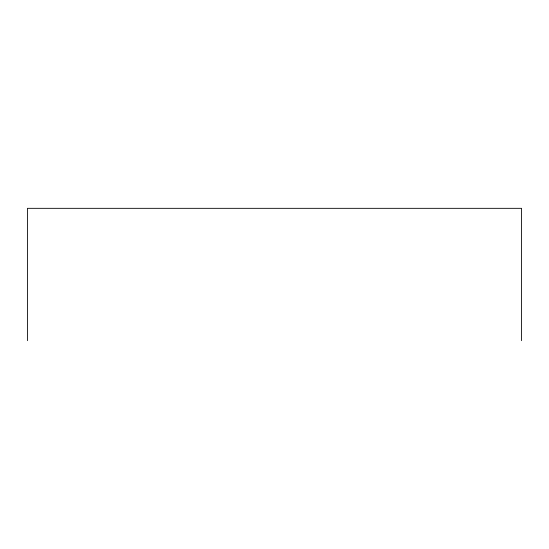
<?xml version="1.0" encoding="UTF-8"?>
<svg xmlns="http://www.w3.org/2000/svg" width="549" height="549" viewBox="0 0 549 549"><rect width="100%" height="100%" fill="white"/><g stroke="black" fill="none" stroke-linecap="round" stroke-linejoin="round"><path stroke-width="0.82" d="M521.55 340.668L521.55 208.332L27.45 208.332L27.45 340.668"/></g></svg>
